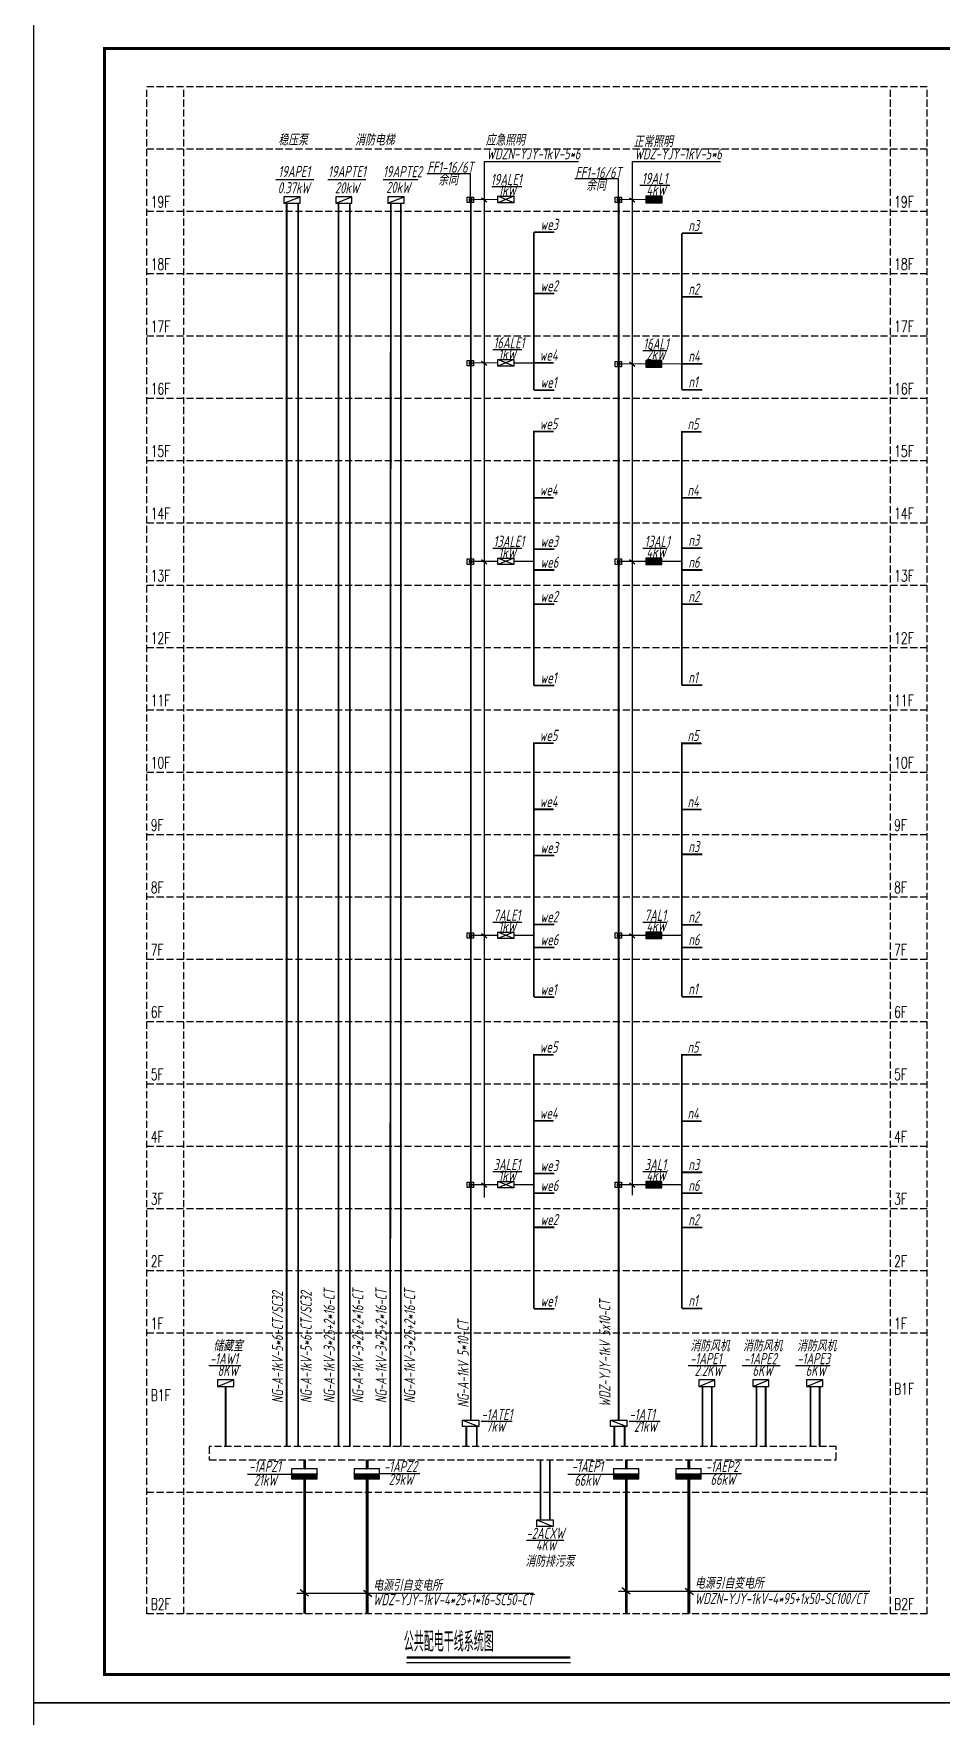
# Model space of a CAD drawing. Extents: x 115549 to 768939, y -502199 to 402497.
# Drawn here: x 181745 to 213780, y -196678 to -137278 of the extents above; entities that cross this region are included whole.
import ezdxf
from ezdxf.enums import TextEntityAlignment as Align

# ---------------------------------------------------------------- set-up
doc = ezdxf.new("R2010")
doc.units = 0
doc.header["$LTSCALE"] = 1000
doc.header["$MEASUREMENT"] = 0
doc.linetypes.add('DASH', pattern=[0.35, 0.25, -0.1])
for name, color, linetype in [('DOTLN', 2, 'DASH'), ('EQUIP', 3, 'Continuous'), ('EQUIP-照明', 3, 'Continuous'), ('EQUIP-箱柜', 3, 'Continuous'), ('PUB_TEXT', 7, 'Continuous'), ('PUB_TITLE', 4, 'Continuous'), ('TERM', 2, 'Continuous'), ('TH_WIRE', 4, 'Continuous'), ('WIRE', 4, 'Continuous'), ('WIRE-照明', 1, 'Continuous'), ('桥架-消防配电', 3, 'Continuous'), ('电-强电平面-标注', 3, 'Continuous'), ('面积', 6, 'Continuous')]:
    doc.layers.add(name, color=color, linetype=linetype)
doc.layers.add('WALL', color=150, linetype='Continuous', lineweight=30)
doc.styles.add('-GBHZFSSIMPLEX', font='SIMPLEX', dxfattribs={"width": 0.7, "bigfont": 'GBHZFS'})
doc.styles.add('_GBHZFS', font='simplex.shx', dxfattribs={"width": 0.7, "bigfont": 'GBHZFS.shx'})
doc.styles.add('_TEL_DIM', font='SIMPLEX', dxfattribs={"width": 0.8, "height": 3.5, "bigfont": 'HZTXT'})
doc.styles.get("Standard").update_dxf_attribs({"font": 'gbenor.shx', "bigfont": 'gbcbig.shx'})
doc.styles.add('霍', font='GBEITC', dxfattribs={"bigfont": 'HZTXT'})

# ---------------------------------------------------------------- blocks, each defined once
blk = doc.blocks.new('_LINKPT1')
blk.add_line((0, 0), (0, 0))
blk = doc.blocks.new('M_Z24QJI')
for p, q in [((-0.75, 0), (0.75, 0.6)), ((0.75, 0.6), (-0.75, 0.6)), ((-0.75, 0.6), (-0.75, 0)), ((-0.75, 0), (0.75, 0)), ((0.75, 0), (0.75, 0.6))]:
    blk.add_line(p, q)
for p in [(-0.75, 0.3), (0, 0.6), (0, 0), (0.75, 0.3)]:
    blk.add_blockref('_LINKPT1', p)
at = {"width": 0.8, "flags": 9}
blk.add_attdef('A', (0, 0), '', height=0.00002, dxfattribs=at)
blk = doc.blocks.new('M_Z4')
for p, q in [((-0.75, 0.6), (-0.75, 0)), ((0.75, 0.6), (-0.75, 0.6)), ((-0.75, 0.6), (0.75, 0)), ((-0.75, 0), (0.75, 0.6)), ((-0.75, 0), (0.75, 0)), ((0.75, 0), (0.75, 0.6))]:
    blk.add_line(p, q)
for p in [(-0.75, 0.3), (0, 0.6), (0, 0), (0.75, 0.3)]:
    blk.add_blockref('_LINKPT1', p)
at = {"width": 0.8, "flags": 9}
blk.add_attdef('A', (0, 0), '', height=0.00003, dxfattribs=at)
blk = doc.blocks.new('$TelecSys$00000011')
at = {"const_width": 0.5}
blk.add_lwpolyline([(-0.25, 0, 1), (0.25, 0, 1)], format="xyb", close=True, dxfattribs=at)
blk = doc.blocks.new('*X1102')
at = {"color": 0}
for p, q in [((-250, 33), (-83, 200)), ((-250, 68), (-118, 200)), ((-250, 104), (-154, 200)), ((-250, 139), (-189, 200)), ((-250, 174), (-224, 200)), ((-247, 0), (-47, 200)), ((-212, 0), (-12, 200)), ((-177, 0), (23, 200)), ((-141, 0), (59, 200)), ((-106, 0), (94, 200)), ((-71, 0), (129, 200)), ((-35, 0), (165, 200)), ((0, 0), (200, 200)), ((35, 0), (235, 200)), ((71, 0), (250, 179)), ((106, 0), (250, 144)), ((141, 0), (250, 109)), ((177, 0), (250, 73)), ((212, 0), (250, 38)), ((247, 0), (250, 3))]:
    blk.add_line(p, q, dxfattribs=at)
blk = doc.blocks.new('M_Z3')
for p, q in [((-0.75, 0.6), (-0.75, 0)), ((0.75, 0.6), (-0.75, 0.6)), ((-0.75, 0), (0.75, 0)), ((0.75, 0), (0.75, 0.6))]:
    blk.add_line(p, q)
at = {"const_width": 0.6}
blk.add_lwpolyline([(-0.75, 0.3), (0.75, 0.3)], dxfattribs=at)
at = {"xscale": 0.003, "yscale": 0.003, "zscale": 0.003}
blk.add_blockref('*X1102', (0, 0), dxfattribs=at)
for p in [(-0.75, 0.3), (0, 0.6), (0, 0), (0.75, 0.3)]:
    blk.add_blockref('_LINKPT1', p)
at = {"width": 0.8, "flags": 9}
blk.add_attdef('A', (0, 0), '', height=0.00003, dxfattribs=at)
blk = doc.blocks.new('*X1097')
at = {"color": 0}
for p, q in [((-250, 33), (-183, 100)), ((-250, 68), (-218, 100)), ((-247, 0), (-147, 100)), ((-212, 0), (-112, 100)), ((-177, 0), (-77, 100)), ((-141, 0), (-41, 100)), ((-106, 0), (-6, 100)), ((-71, 0), (29, 100)), ((-35, 0), (65, 100)), ((0, 0), (100, 100)), ((35, 0), (135, 100)), ((71, 0), (171, 100)), ((106, 0), (206, 100)), ((141, 0), (241, 100)), ((177, 0), (250, 73)), ((212, 0), (250, 38)), ((247, 0), (250, 3))]:
    blk.add_line(p, q, dxfattribs=at)
blk = doc.blocks.new('$equip$00002929')
for p, q in [((-0.75, 0.6), (-0.75, 0)), ((0.75, 0.6), (-0.75, 0.6)), ((-0.75, 0.3), (0.75, 0.3)), ((-0.75, 0), (0.75, 0)), ((0.75, 0), (0.75, 0.6))]:
    blk.add_line(p, q)
for points, const_width in [([(-0.75, 0.15), (0.75, 0.15)], 0.3), ([(-0.75, 0.6), (-0.75, 0), (0.75, 0), (0.75, 0.6), (-0.75, 0.6), (-0.75, 0)], 0.05)]:
    blk.add_lwpolyline(points, dxfattribs=dict(const_width=const_width))
for p in [(-0.75, 0.3), (0, 0.6), (0, 0), (0.75, 0.3)]:
    blk.add_point(p)
at = {"xscale": 0.00300000000061118, "yscale": 0.00300000000061118, "zscale": 0.00300000000061118}
blk.add_blockref('*X1097', (0, 0), dxfattribs=at)
at = {"color": 7, "style": '_TEL_DIM', "flags": 1}
for tag in ['A', 'REMARK']:
    blk.add_attdef(tag, text='', height=0.00002, dxfattribs=at).set_placement((0, 0), align=Align.MIDDLE_CENTER)

msp = doc.modelspace()

# ---------------------------------------------------------------- linework, layer by layer
for p, q in [((197158.2, -143049.7), (197158.2, -142220.2)), ((202381.4, -143049.7), (202381.4, -142407.5))]:
    msp.add_line(p, q)
at = {"layer": 'DOTLN', "linetype": 'DASH'}
msp.add_lwpolyline([(187944.7, -187617.8), (210072.5, -187617.8), (210072.5, -187157.2), (187944.7, -187157.2)], close=True, dxfattribs=at)
at = {"layer": 'EQUIP'}
for p, q in [((197656.5, -178366.3), (197656.5, -141788.3)), ((197656.5, -141788.3), (200978.2, -141788.3)), ((202879.7, -178276.8), (202879.7, -141788.3)), ((202879.7, -141788.3), (205987.6, -141788.3)), ((197556.4, -143069.3), (197742.4, -143219.1)), ((202779.6, -143069.3), (202965.6, -143219.1)), ((197556.4, -148834), (197742.4, -148983.8)), ((202779.6, -148867.8), (202965.6, -149017.6)), ((197556.4, -155841.6), (197742.4, -155991.4)), ((202779.6, -155841.6), (202965.6, -155991.4)), ((197556.4, -169041.6), (197742.4, -169191.4)), ((202779.6, -169041.6), (202965.6, -169191.4)), ((197556.4, -177841.6), (197742.4, -177991.4)), ((202779.6, -177841.6), (202965.6, -177991.4))]:
    msp.add_line(p, q, dxfattribs=at)
at = {"layer": 'EQUIP', "color": 0}
for p, q in [((197158.2, -142220.2), (195621.6, -142220.2)), ((202381.4, -142407.5), (200844.8, -142407.5)), ((197914.8, -142667.8), (198969.3, -142667.8)), ((203138.1, -142629), (204192.5, -142629)), ((197948.8, -148432.5), (198971.1, -148432.5)), ((203248.9, -148466.4), (204064.3, -148466.4)), ((197948.8, -155440.1), (198971.1, -155440.1)), ((203248.9, -155440.1), (204064.3, -155440.1)), ((197948.8, -168640.1), (198971.1, -168640.1)), ((203248.9, -168640.1), (204064.3, -168640.1)), ((197948.8, -177440.1), (198971.1, -177440.1)), ((203248.9, -177440.1), (204064.3, -177440.1)), ((187930.5, -184297.3), (189051.5, -184297.3)), ((204847.3, -184297.3), (206189.9, -184297.3)), ((206751.8, -184297.3), (208094.4, -184297.3)), ((208627.2, -184297.3), (209855, -184297.3)), ((198634.3, -186264.2), (197536.4, -186264.2)), ((203857.5, -186264.2), (202759.6, -186264.2)), ((190878.2, -188143.8), (189288.2, -188143.8)), ((195376.1, -188115.1), (193953.7, -188115.1)), ((202233.1, -188143.8), (200596.1, -188143.8)), ((206731, -188115.1), (205308.6, -188115.1)), ((199139.1, -190462.9), (200452.6, -190462.9))]:
    msp.add_line(p, q, dxfattribs=at)
for points in [[(190295.7, -142428.6), (191636.8, -142428.6)], [(192123.5, -142428.6), (193464.6, -142428.6)], [(194084, -142428.6), (195304.1, -142428.6)]]:
    msp.add_lwpolyline(points, dxfattribs=at)
at = {"layer": 'EQUIP-照明'}
for points in [[(191033.8, -192329.1), (199390.9, -192329.1)], [(191146.2, -192199.8), (191441, -192424.3)], [(193380.6, -192225), (193675.3, -192449.5)], [(202388.7, -192254.8), (211253.3, -192254.8)], [(202501.1, -192125.5), (202795.9, -192349.9)], [(204735.5, -192150.7), (205030.2, -192375.1)]]:
    msp.add_lwpolyline(points, dxfattribs=at)
at = {"layer": 'PUB_TITLE'}
for points in [[(181745.2, -196202.5), (265845.2, -196202.5), (265845.2, -136802.5), (181745.2, -136802.5)], [(181745.2, -255602.5), (265845.2, -255602.5), (265845.2, -196202.5), (181745.2, -196202.5)]]:
    msp.add_lwpolyline(points, close=True, dxfattribs=at)
at = {"layer": 'PUB_TITLE', "const_width": 100}
msp.add_lwpolyline([(184245.2, -195202.5), (264845.2, -195202.5), (264845.2, -137802.5), (184245.2, -137802.5)], close=True, dxfattribs=at)
at = {"layer": 'TH_WIRE', "linetype": 'DASH'}
for p, q in [((191077.1, -187157.2), (191079.5, -143268.8)), ((192904.9, -187157.2), (192907.3, -143268.8)), ((197015.6, -187157.2), (197015.6, -186447.8)), ((202238.8, -187157.2), (202238.8, -186447.8))]:
    msp.add_line(p, q, dxfattribs=at)
at = {"layer": 'TH_WIRE'}
for p, q in [((197381.4, -187157.2), (197381.4, -186447.8)), ((202604.6, -187157.2), (202604.6, -186447.8))]:
    msp.add_line(p, q, dxfattribs=at)
at = {"layer": 'TH_WIRE', "const_width": 60.6}
for points in [[(190673.9, -187157.2), (190673.9, -143268.8)], [(192501.7, -187157.2), (192501.7, -143268.8)], [(194329.3, -187157.2), (194348.3, -143262.2)], [(197169.6, -180837), (197169.6, -143230.5)], [(202392.8, -180837), (202392.8, -143230.5)], [(199395.4, -149860.8), (199395.4, -144285.3)], [(199407, -144285.3), (200117.5, -144285.3)], [(204618.6, -149848.2), (204618.6, -144324.8)], [(204630.2, -144324.8), (205340.7, -144324.8)], [(199407, -146451.8), (200117.5, -146451.8)], [(204630.2, -146566.9), (205340.7, -146566.9)], [(199395.4, -148898.8), (200086.6, -148898.8)], [(204630.2, -148933.4), (205340.7, -148933.4)], [(199407, -149860.8), (200117.5, -149860.8)], [(204630.2, -149848.2), (205340.7, -149848.2)], [(199395.4, -160290), (199395.4, -151324.1), (200086.6, -151324.1)], [(204618.6, -160277.4), (204618.6, -151329.7), (205309.9, -151329.7)], [(199395.4, -153659.4), (200086.6, -153659.4)], [(204618.6, -153667), (205309.9, -153667)], [(199407, -155473.7), (200117.5, -155473.7)], [(204630.2, -155436.6), (205340.7, -155436.6)], [(199407, -156211.2), (200117.5, -156211.2)], [(204630.2, -156211.2), (205340.7, -156211.2)], [(199407, -157415.2), (200117.5, -157415.2)], [(204630.2, -157421.3), (205340.7, -157421.3)], [(199407, -160290), (200117.5, -160290)], [(204630.2, -160277.4), (205340.7, -160277.4)], [(199395.4, -171290), (199395.4, -162324.1), (200086.6, -162324.1)], [(204618.6, -171277.4), (204618.6, -162329.7), (205309.9, -162329.7)], [(199395.4, -164659.4), (200086.6, -164659.4)], [(204618.6, -164667), (205309.9, -164667)], [(199407, -166285.3), (200117.5, -166285.3)], [(204630.2, -166248.1), (205340.7, -166248.1)], [(199407, -168728.9), (200117.5, -168728.9)], [(204630.2, -168735.1), (205340.7, -168735.1)], [(199407, -169534.2), (200117.5, -169534.2)], [(204630.2, -169534.2), (205340.7, -169534.2)], [(199407, -171290), (200117.5, -171290)], [(204630.2, -171277.4), (205340.7, -171277.4)], [(199395.4, -182290), (199395.4, -173324.1), (200086.6, -173324.1)], [(204618.6, -182277.4), (204618.6, -173329.7), (205309.9, -173329.7)], [(197169.6, -185844.2), (197169.6, -174183.1)], [(202392.8, -185720.1), (202392.8, -174183.1)], [(199395.4, -175659.4), (200086.6, -175659.4)], [(204618.6, -175667), (205309.9, -175667)], [(199407, -177510.5), (200117.5, -177510.5)], [(204630.2, -177473.4), (205340.7, -177473.4)], [(199407, -178211.2), (200117.5, -178211.2)], [(204630.2, -178211.2), (205340.7, -178211.2)], [(199407, -179415.2), (200117.5, -179415.2)], [(204630.2, -179421.3), (205340.7, -179421.3)], [(199407, -182290), (200117.5, -182290)], [(204630.2, -182277.4), (205340.7, -182277.4)], [(188521.5, -187150.3), (188521.5, -185031.8)], [(205350, -187150.3), (205350, -185031.8)], [(207254.5, -187150.3), (207254.5, -185031.8)], [(209159, -187150.3), (209159, -185031.8)], [(197169.6, -186218.8), (197169.6, -185532.2)], [(202392.8, -186218.8), (202392.8, -185532.2)], [(197381.4, -187157.2), (197381.4, -186447.8)], [(202604.6, -187157.2), (202604.6, -186447.8)], [(199636.5, -187624.8), (199636.5, -189743.2)]]:
    msp.add_lwpolyline(points, dxfattribs=at)
at = {"layer": 'TH_WIRE', "linetype": 'DASH', "const_width": 60.6}
for points in [[(191077.1, -187157.2), (191079.5, -143268.8)], [(192904.9, -187157.2), (192907.3, -143268.8)], [(194699.1, -187157.2), (194699.1, -143266.4)], [(205676.2, -187150.3), (205676.2, -185031.8)], [(207580.7, -187150.3), (207580.7, -185031.8)], [(209485.2, -187150.3), (209485.2, -185031.8)], [(197015.6, -187157.2), (197015.6, -186447.8)], [(202238.8, -187157.2), (202238.8, -186447.8)], [(199962.8, -187624.8), (199962.8, -189743.2)]]:
    msp.add_lwpolyline(points, dxfattribs=at)
at = {"layer": 'WALL', "color": 8, "linetype": 'DASH'}
for p, q in [((213284.2, -139156.4), (185743.5, -139156.4)), ((213284.2, -141356.4), (185743.5, -141356.4)), ((213284.2, -143556.4), (185743.5, -143556.4)), ((213284.2, -145756.4), (185743.5, -145756.4)), ((213284.2, -147956.4), (185743.5, -147956.4)), ((213284.2, -150156.4), (185743.5, -150156.4)), ((213284.2, -152356.4), (185743.5, -152356.4)), ((213284.2, -154556.4), (185743.5, -154556.4)), ((213284.2, -156756.4), (185743.5, -156756.4)), ((213284.2, -158956.4), (185743.5, -158956.4)), ((213284.2, -161156.4), (185743.5, -161156.4)), ((213284.2, -163356.4), (185743.5, -163356.4)), ((213284.2, -165556.4), (185743.5, -165556.4)), ((213284.2, -167756.4), (185743.5, -167756.4)), ((213284.2, -169956.4), (185743.5, -169956.4)), ((213284.2, -172156.4), (185743.5, -172156.4)), ((213284.2, -174356.4), (185743.5, -174356.4)), ((213284.2, -176556.4), (185743.5, -176556.4)), ((213284.2, -178756.4), (185743.5, -178756.4)), ((213284.2, -180956.4), (185743.5, -180956.4)), ((213284.2, -183156.4), (185743.5, -183156.4)), ((213284.2, -188776), (185743.5, -188776)), ((213284.2, -193056.4), (185743.5, -193056.4))]:
    msp.add_line(p, q, dxfattribs=at)
for points in [[(185743.5, -193056.4), (185743.5, -139156.4)], [(187045.9, -193056.4), (187045.9, -139156.4)], [(211981.8, -193056.4), (211981.8, -139156.4)], [(213284.2, -193056.4), (213284.2, -139156.4)]]:
    msp.add_lwpolyline(points, dxfattribs=at)
at = {"layer": 'WIRE'}
for p, q in [((194329.3, -187157.2), (194348.3, -143262.2)), ((199407, -144285.3), (200117.5, -144285.3)), ((204630.2, -144324.8), (205340.7, -144324.8)), ((199407, -146451.8), (200117.5, -146451.8)), ((204630.2, -146566.9), (205340.7, -146566.9)), ((199395.4, -148898.8), (200086.6, -148898.8)), ((204630.2, -148933.4), (205340.7, -148933.4)), ((199407, -149860.8), (200117.5, -149860.8)), ((204630.2, -149848.2), (205340.7, -149848.2)), ((199395.4, -151324.1), (200086.6, -151324.1)), ((204618.6, -151329.7), (205309.9, -151329.7)), ((199395.4, -153659.4), (200086.6, -153659.4)), ((204618.6, -153667), (205309.9, -153667)), ((199407, -155473.7), (200117.5, -155473.7)), ((204630.2, -155436.6), (205340.7, -155436.6)), ((199407, -156211.2), (200117.5, -156211.2)), ((204630.2, -156211.2), (205340.7, -156211.2)), ((199407, -157415.2), (200117.5, -157415.2)), ((204630.2, -157421.3), (205340.7, -157421.3)), ((199407, -160290), (200117.5, -160290)), ((204630.2, -160277.4), (205340.7, -160277.4)), ((199395.4, -162324.1), (200086.6, -162324.1)), ((204618.6, -162329.7), (205309.9, -162329.7)), ((199395.4, -164659.4), (200086.6, -164659.4)), ((204618.6, -164667), (205309.9, -164667)), ((199407, -166285.3), (200117.5, -166285.3)), ((204630.2, -166248.1), (205340.7, -166248.1)), ((199407, -168728.9), (200117.5, -168728.9)), ((199407, -169534.2), (200117.5, -169534.2)), ((204630.2, -169534.2), (205340.7, -169534.2)), ((199407, -171290), (200117.5, -171290)), ((204630.2, -171277.4), (205340.7, -171277.4)), ((199395.4, -173324.1), (200086.6, -173324.1)), ((204618.6, -173329.7), (205309.9, -173329.7)), ((197169.6, -185844.2), (197169.6, -174183.1)), ((202392.8, -185720.1), (202392.8, -174183.1)), ((199395.4, -175659.4), (200086.6, -175659.4)), ((204618.6, -175667), (205309.9, -175667)), ((204630.2, -177473.4), (205340.7, -177473.4)), ((199407, -178211.2), (200117.5, -178211.2)), ((204630.2, -178211.2), (205340.7, -178211.2)), ((199407, -179415.2), (200117.5, -179415.2)), ((204630.2, -179421.3), (205340.7, -179421.3)), ((199407, -182290), (200117.5, -182290)), ((204630.2, -182277.4), (205340.7, -182277.4))]:
    msp.add_line(p, q, dxfattribs=at)
at = {"layer": 'WIRE-照明', "linetype": 'Continuous'}
for points, const_width in [([(198123.1, -143134), (197168.7, -143134)], 42.4), ([(203346.3, -143134), (202391.9, -143134)], 42.4), ([(198123.1, -148898.8), (197168.7, -148898.8)], 42.4), ([(198695.7, -148898.8), (199395.4, -148898.8)], 45), ([(203346.3, -148932.6), (202391.9, -148932.6)], 42.4), ([(203918.9, -148932.6), (204618.6, -148932.6)], 45), ([(198123.1, -155906.3), (197168.7, -155906.3)], 42.4), ([(198695.7, -155906.3), (199395.4, -155906.3)], 45), ([(203346.3, -155906.3), (202391.9, -155906.3)], 42.4), ([(203918.9, -155906.3), (204618.6, -155906.3)], 45), ([(198123.1, -169106.3), (197168.7, -169106.3)], 42.4), ([(198695.7, -169106.3), (199395.4, -169106.3)], 45), ([(203346.3, -169106.3), (202391.9, -169106.3)], 42.4), ([(203918.9, -169106.3), (204618.6, -169106.3)], 45), ([(198123.1, -177906.3), (197168.7, -177906.3)], 42.4), ([(198695.7, -177906.3), (199395.4, -177906.3)], 45), ([(203346.3, -177906.3), (202391.9, -177906.3)], 42.4), ([(203918.9, -177906.3), (204618.6, -177906.3)], 45)]:
    msp.add_lwpolyline(points, dxfattribs=dict(at, const_width=const_width))
at = {"layer": '桥架-消防配电', "color": 2, "linetype": 'Continuous', "const_width": 100}
for points in [[(191310.2, -187935.1), (191310.2, -187617.8)], [(193514.3, -187935.1), (193514.3, -187617.8)], [(202665.1, -187935.1), (202665.1, -187617.8)], [(204869.2, -187935.1), (204869.2, -187617.8)], [(191310.2, -193056.4), (191310.2, -188295.1)], [(193514.3, -193056.4), (193514.3, -188305.8)], [(202665.1, -193056.4), (202665.1, -188295.1)], [(204869.2, -193056.4), (204869.2, -188305.8)]]:
    msp.add_lwpolyline(points, dxfattribs=at)
at = {"layer": '电-强电平面-标注', "color": 0, "const_width": 81.6}
msp.add_lwpolyline([(194907.9, -194596), (200691.1, -194596)], dxfattribs=at)
at = {"layer": '电-强电平面-标注', "color": 0}
msp.add_lwpolyline([(194907.9, -194770.9), (200691.1, -194770.9)], dxfattribs=at)
at = {"layer": '面积'}
for points in [[(197050.5, -143049.7), (197265.9, -143049.7), (197265.9, -143239.9), (197050.5, -143239.9)], [(202273.7, -143049.7), (202489.1, -143049.7), (202489.1, -143239.9), (202273.7, -143239.9)], [(197050.5, -148814.4), (197265.9, -148814.4), (197265.9, -149004.6), (197050.5, -149004.6)], [(202273.7, -148848.2), (202489.1, -148848.2), (202489.1, -149038.5), (202273.7, -149038.5)], [(197050.5, -155821.9), (197265.9, -155821.9), (197265.9, -156012.2), (197050.5, -156012.2)], [(202273.7, -155821.9), (202489.1, -155821.9), (202489.1, -156012.2), (202273.7, -156012.2)], [(197050.5, -169021.9), (197265.9, -169021.9), (197265.9, -169212.2), (197050.5, -169212.2)], [(202273.7, -169021.9), (202489.1, -169021.9), (202489.1, -169212.2), (202273.7, -169212.2)], [(197050.5, -177821.9), (197265.9, -177821.9), (197265.9, -178012.2), (197050.5, -178012.2)], [(202273.7, -177821.9), (202489.1, -177821.9), (202489.1, -178012.2), (202273.7, -178012.2)]]:
    msp.add_lwpolyline(points, close=True, dxfattribs=at)

# ---------------------------------------------------------------- block references
at = {"layer": 'EQUIP', "yscale": 381.7681874999602}
for name, p, xscale, zscale in [('M_Z24QJI', (190862.8, -143265.3), 381.7681874999602, 381.7681874999602), ('M_Z24QJI', (192690.6, -143265.3), 381.7681874999602, 381.7681874999602), ('M_Z24QJI', (194532.8, -143266.4), 381.7681874999602, 381.7681874999602), ('M_Z4', (198409.4, -143248.6), -381.7681874999602, 381.7681875), ('M_Z3', (203638.4, -143248.6), 381.7681874999602, 381.7681874999602), ('M_Z4', (198409.4, -149013.3), -381.7681874999602, 381.7681875), ('M_Z3', (203632.6, -149047.1), 381.7681874999602, 381.7681874999602), ('M_Z4', (198409.4, -156020.8), -381.7681874999602, 381.7681875), ('M_Z3', (203632.6, -156020.8), 381.7681874999602, 381.7681874999602), ('M_Z4', (198409.4, -169220.8), -381.7681874999602, 381.7681875), ('M_Z3', (203632.6, -169220.8), 381.7681874999602, 381.7681874999602), ('M_Z4', (198409.4, -178020.8), -381.7681874999602, 381.7681875), ('M_Z3', (203632.6, -178020.8), 381.7681874999602, 381.7681874999602), ('M_Z24QJI', (188521.5, -185031.8), 381.7681874999602, 381.7681874999602), ('M_Z24QJI', (205504, -185031.8), 381.7681874999602, 381.7681874999602), ('M_Z24QJI', (207408.5, -185031.8), 381.7681874999602, 381.7681874999602), ('M_Z24QJI', (209313, -185031.8), 381.7681874999602, 381.7681874999602)]:
    msp.add_blockref(name, p, dxfattribs=dict(at, xscale=xscale, zscale=zscale))
at = {"layer": 'EQUIP', "xscale": -381.7681874999602, "yscale": 381.7681874999602, "zscale": 381.7681874999602, "rotation": 180}
for p in [(197169.6, -186218.8), (202392.8, -186218.8), (199790.5, -189743.2)]:
    msp.add_blockref('M_Z24QJI', p, dxfattribs=at)
at = {"layer": 'EQUIP-箱柜', "xscale": 600, "yscale": 600, "zscale": 600}
for p in [(191299.6, -188295.1), (193503.7, -188295.1), (202654.5, -188295.1), (204858.6, -188295.1)]:
    msp.add_blockref('$equip$00002929', p, dxfattribs=at)
at = {"layer": 'TERM', "linetype": 'DASH', "xscale": 147.6839458153219, "yscale": 147.6839458153219, "zscale": 147.6839458153219}
for p in [(197166.1, -143144.7), (202389.3, -143144.7), (197166.1, -148909.4), (202389.3, -148943.3), (197166.1, -155917), (202389.3, -155917), (197166.1, -169117), (202389.3, -169117), (197166.1, -177917), (202389.3, -177917)]:
    msp.add_blockref('$TelecSys$00000011', p, dxfattribs=at)

# ---------------------------------------------------------------- texts
at = {"layer": 'EQUIP', "color": 0, "style": '霍', "width": 0.8}
for s, p in [('稳压泵', (190378.5, -141225.2)), ('消防电梯', (193090.8, -141225.2)), ('应急照明', (197692.5, -141231.3)), ('WDZN-YJY-1kV-5*6', (197730.5, -141715.4)), ('正常照明', (202915.7, -141283.5)), ('WDZ-YJY-1kV-5*6', (202953.7, -141715.4)), ('19APE1', (190383.4, -142338.7)), ('19APTE1', (192139.4, -142338.7)), ('19APTE2', (194075.4, -142345.6)), ('FF1-16/6T', (195640.1, -142191.6)), ('0.37kW', (190363, -142914.2)), ('20kW', (192379.8, -142914.2)), ('20kW', (194187.1, -142900)), ('余同', (196021.8, -142629.9)), ('19ALE1', (197879.5, -142623.6)), ('FF1-16/6T', (200863.3, -142379)), ('余同', (201245, -142817.3)), ('19AL1', (203211.8, -142584.8)), ('1kW', (198148.2, -143006.3)), ('4kW', (203371.4, -142983)), ('we3', (199632.6, -144207.3)), ('we2', (199632.6, -146373.9)), ('16ALE1', (197975.6, -148388.3)), ('1kW', (198148.2, -148787.3)), ('we4', (199601.7, -148820.8)), ('16AL1', (203262.3, -148422.2)), ('2kW', (203371.4, -148802.2)), ('we1', (199632.6, -149782.8)), ('n1', (204855.8, -149770.2)), ('we5', (199601.7, -151246.1)), ('we4', (199601.7, -153581.4)), ('13ALE1', (197975.6, -155395.9)), ('we3', (199632.6, -155395.7)), ('13AL1', (203309.2, -155395.9)), ('1kW', (198148.2, -155794.9)), ('4kW', (203371.4, -155775.9)), ('we6', (199632.6, -156133.2)), ('we2', (199632.6, -157337.2)), ('we1', (199632.6, -160212)), ('n1', (204855.8, -160199.4)), ('we5', (199601.7, -162246.1)), ('we4', (199601.7, -164581.4)), ('we3', (199632.6, -166207.3)), ('7ALE1', (197975.6, -168595.9)), ('1kW', (198148.2, -168994.9)), ('we2', (199632.6, -168650.9)), ('7AL1', (203309.2, -168595.9)), ('4kW', (203371.4, -168975.9)), ('we6', (199632.6, -169456.2)), ('we1', (199632.6, -171212)), ('n1', (204855.8, -171199.4)), ('we5', (199601.7, -173246.1)), ('we4', (199601.7, -175581.4)), ('3ALE1', (197975.6, -177395.9)), ('3AL1', (203309.2, -177395.9)), ('1kW', (198148.2, -177794.9)), ('we3', (199632.6, -177432.6)), ('4kW', (203371.4, -177775.9)), ('we6', (199632.6, -178133.2)), ('we2', (199632.6, -179337.2)), ('we1', (199632.6, -182212)), ('n1', (204855.8, -182199.4)), ('储藏室', (188082.6, -183794.4)), ('消防风机', (204920, -183794.4)), ('消防风机', (206779.8, -183794.4)), ('消防风机', (208684.3, -183794.4)), ('-1AW1', (187970.7, -184246.7)), ('-1APE1', (204917, -184246.7)), ('-1APE2', (206821.5, -184246.7)), ('-1APE3', (208696.9, -184246.7)), ('8KW', (188234.8, -184660.9)), ('2.2KW', (205072.1, -184660.9)), ('6KW', (207116.4, -184660.9)), ('6KW', (208994.2, -184660.9)), ('-1ATE1', (197547.8, -186217.9)), ('-1AT1', (202771, -186217.9)), ('7kW', (197712.8, -186634.9)), ('21kW', (202936, -186634.9)), ('-1APZ1', (189348, -188051.9)), ('-1APZ2', (194108.1, -188057.8)), ('-1AEP1', (200741.2, -188051.9)), ('-1AEP2', (205463, -188057.8)), ('21kW', (189518.6, -188539.3)), ('29kW', (194278.6, -188507.6)), ('66kW', (200826.5, -188539.3)), ('66kW', (205633.5, -188507.6)), ('-2ACXW', (199139.5, -190412.3)), ('4KW', (199468.6, -190826.5)), ('消防排污泵', (199098.6, -191398.2)), ('电源引自变电所', (193723.5, -192247.6)), ('电源引自变电所', (205078.4, -192173.3)), ('WDZ-YJY-1kV-4*25+1*16-SC50-CT', (193723.5, -192753.9)), ('WDZN-YJY-1kV-4*95+1x50-SC100/CT', (205078.4, -192714.9))]:
    msp.add_text(s, height=393.75, dxfattribs=at).set_placement(p)
at = {"layer": 'EQUIP', "style": '霍', "width": 0.8}
for s, p in [('n3', (204855.8, -144246.9)), ('n2', (204855.8, -146488.9)), ('n4', (204855.8, -148855.5)), ('n5', (204824.9, -151251.7)), ('n4', (204824.9, -153589)), ('n3', (204855.8, -155358.6)), ('n6', (204855.8, -156133.2)), ('n2', (204855.8, -157343.3)), ('n5', (204824.9, -162251.7)), ('n4', (204824.9, -164589)), ('n3', (204855.8, -166170.1)), ('n2', (204855.8, -168657.1)), ('n6', (204855.8, -169456.2)), ('n5', (204824.9, -173251.7)), ('n4', (204824.9, -175589)), ('n3', (204855.8, -177395.4)), ('n6', (204855.8, -178133.2)), ('n2', (204855.8, -179343.3))]:
    msp.add_text(s, height=393.75, dxfattribs=at).set_placement(p)
at = {"layer": 'EQUIP', "color": 0, "style": '霍', "width": 0.8}
for s, p in [('NG-A-1kV-5*6-CT/SC32', (190546.7, -185621)), ('NG-A-1kV-5*6-CT/SC32', (191556.3, -185621)), ('NG-A-1kV-3*25+2*16-CT', (192374.5, -185621)), ('NG-A-1kV-3*25+2*16-CT', (193384.1, -185621)), ('NG-A-1kV-3*25+2*16-CT', (194202.1, -185621.8)), ('NG-A-1kV-3*25+2*16-CT', (195211.7, -185621.8)), ('WDZ-YJY-1kV 5x10-CT', (202098.7, -185752.2)), ('NG-A-1kV 5*10-CT', (197096.7, -185778.9))]:
    msp.add_text(s, height=393.75, rotation=90, dxfattribs=at).set_placement(p)
at = {"layer": 'PUB_TEXT', "color": 3, "style": '-GBHZFSSIMPLEX', "width": 0.7}
for s, p in [('19F', (185874.6, -143414.6)), ('19F', (212112.9, -143414.6)), ('18F', (185874.6, -145614.6)), ('18F', (212112.9, -145614.6)), ('17F', (185874.6, -147814.6)), ('17F', (212112.9, -147814.6)), ('16F', (185874.6, -150014.6)), ('16F', (212112.9, -150014.6)), ('15F', (185874.6, -152214.6)), ('15F', (212112.9, -152214.6)), ('14F', (185874.6, -154414.6)), ('14F', (212112.9, -154414.6)), ('13F', (185874.6, -156614.6)), ('13F', (212112.9, -156614.6)), ('12F', (185874.6, -158814.6)), ('12F', (212112.9, -158814.6)), ('11F', (185874.6, -161014.6)), ('11F', (212112.9, -161014.6)), ('10F', (185874.6, -163214.6)), ('10F', (212112.9, -163214.6)), ('9F', (185874.6, -165414.6)), ('9F', (212112.9, -165414.6)), ('8F', (185874.6, -167614.6)), ('8F', (212112.9, -167614.6)), ('7F', (185874.6, -169814.6)), ('7F', (212112.9, -169814.6)), ('6F', (185874.6, -172014.6)), ('6F', (212112.9, -172014.6)), ('5F', (185874.6, -174214.6)), ('5F', (212112.9, -174214.6)), ('4F', (185874.6, -176414.6)), ('4F', (212112.9, -176414.6)), ('3F', (185874.6, -178614.6)), ('3F', (212112.9, -178614.6)), ('2F', (185874.6, -180814.6)), ('2F', (212112.9, -180814.6)), ('1F', (185874.6, -183014.6)), ('1F', (212112.9, -183014.6)), ('B1F', (185874.6, -185543.7)), ('B1F', (212112.9, -185314)), ('B2F', (185874.6, -192914.6)), ('B2F', (212112.9, -192914.6))]:
    msp.add_text(s, height=400, dxfattribs=at).set_placement(p)
at = {"layer": '电-强电平面-标注', "color": 0, "style": '_GBHZFS', "width": 0.7}
msp.add_text('公共配电干线系统图', height=700, dxfattribs=at).set_placement((194806.9, -194391.5))

doc.saveas('drawing.dxf')
